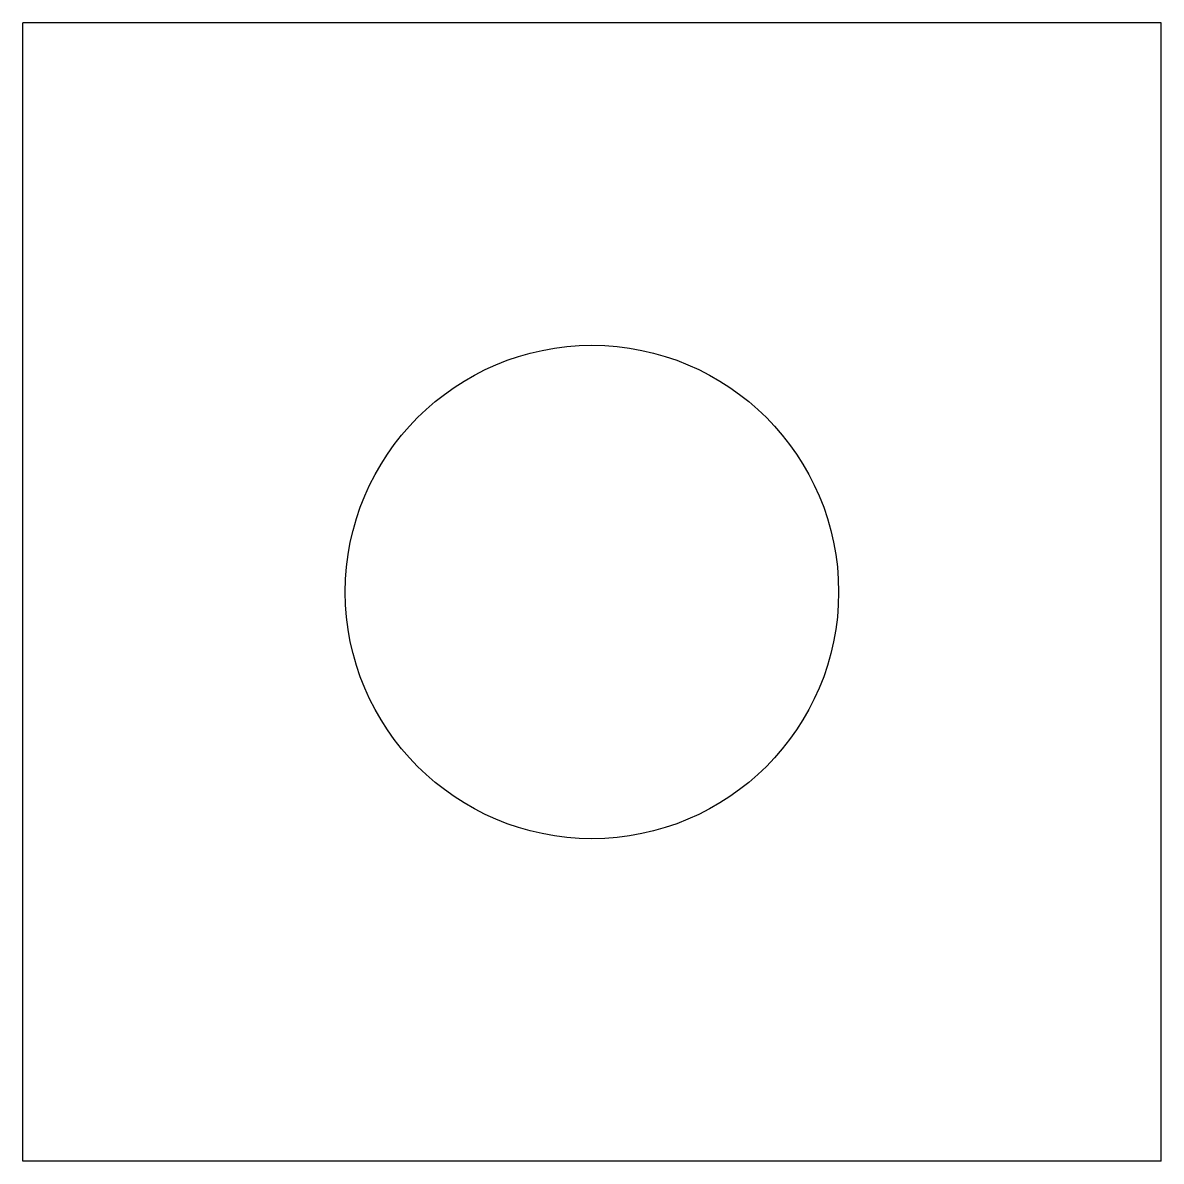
# Model space of a CAD drawing. Extents: x -65 to 65, y -56 to 56.
# Drawn here: x -64.63 to -52.63, y -56 to -44 of the extents above.
import ezdxf

# ---------------------------------------------------------------- set-up
doc = ezdxf.new("R2010")
doc.units = 0
doc.layers.add('MODELSKETCH_VISIBLE', color=7, linetype='CONTINUOUS')

msp = doc.modelspace()

# ---------------------------------------------------------------- linework, layer by layer
at = {"layer": 'MODELSKETCH_VISIBLE'}
for p, q in [((-52.626, -44), (-64.626, -44)), ((-64.626, -56), (-64.626, -44)), ((-52.626, -56), (-52.626, -44)), ((-52.626, -56), (-64.626, -56))]:
    msp.add_line(p, q, dxfattribs=at)
msp.add_circle((-58.626, -50), 2.6, dxfattribs=at)

doc.saveas('drawing.dxf')
